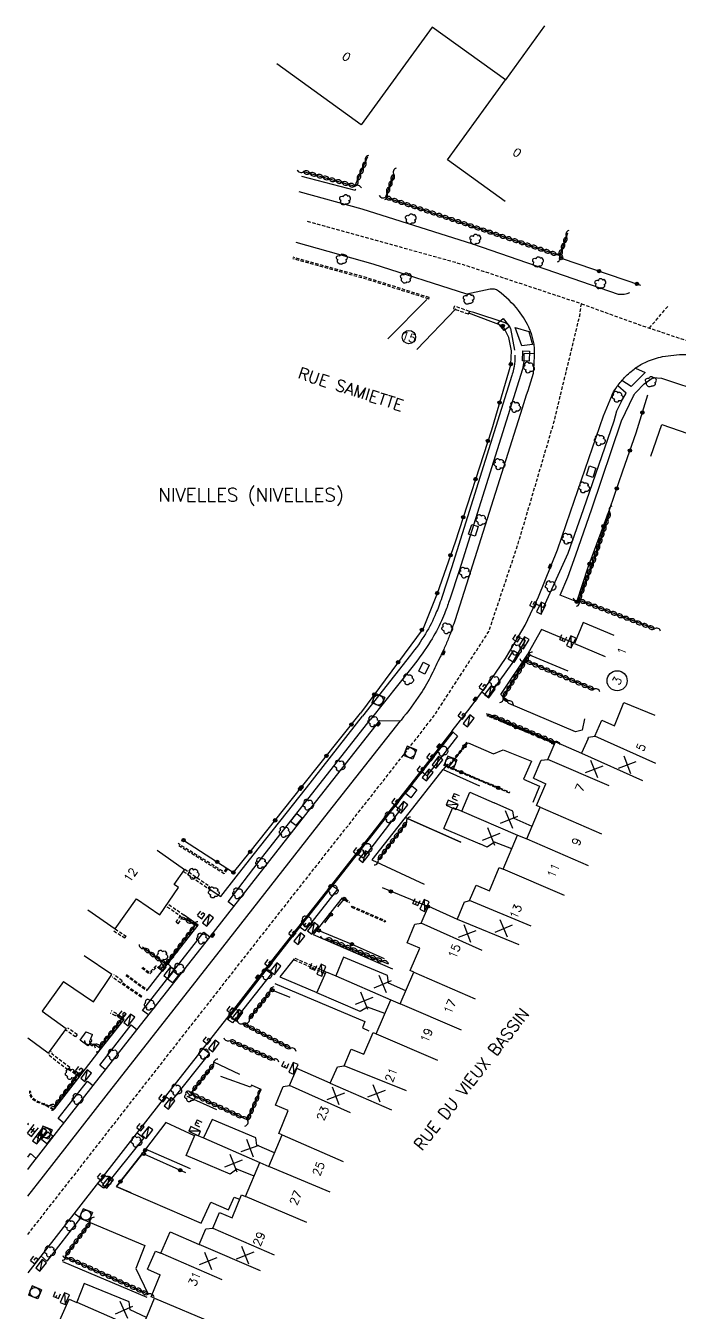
# Model space of a CAD drawing. Header units: millimetres. Extents: x 146000 to 146925, y 142000 to 143001.
# Drawn here: x 145999.7 to 146097.5, y 142613.9 to 142806.5 of the extents above; entities that cross this region are included whole.
import ezdxf
from ezdxf.enums import TextEntityAlignment as Align

# ---------------------------------------------------------------- set-up
doc = ezdxf.new("R2010")
doc.units = ezdxf.units.MM
doc.linetypes.add('DASHED', pattern=[0.75, 0.5, -0.25])
doc.layers.get('0').update_dxf_attribs({"linetype": 'CONTINUOUS'})
for name, color, linetype in [('W0001', 6, 'DASHED'), ('W0008', 7, 'CONTINUOUS'), ('W0017', 7, 'CONTINUOUS'), ('W0100', 7, 'CONTINUOUS'), ('W0105', 7, 'CONTINUOUS'), ('W0112', 1, 'DASHED'), ('W0300', 7, 'CONTINUOUS'), ('W0302', 3, 'CONTINUOUS'), ('W0310', 3, 'CONTINUOUS'), ('W0322', 7, 'CONTINUOUS'), ('W0400', 7, 'CONTINUOUS'), ('W0420', 7, 'CONTINUOUS'), ('W0430', 7, 'CONTINUOUS'), ('W0432', 7, 'CONTINUOUS'), ('W0980', 7, 'CONTINUOUS'), ('W0989', 7, 'CONTINUOUS'), ('W0991', 7, 'CONTINUOUS'), ('W1102', 7, 'CONTINUOUS'), ('W1471', 7, 'CONTINUOUS')]:
    doc.layers.add(name, color=color, linetype=linetype)
doc.styles.get("Standard").update_dxf_attribs({"font": 'romans.shx', "width": 0.85})

# ---------------------------------------------------------------- blocks, each defined once
blk = doc.blocks.new('T300')
for p, q in [((-0.8, 0.51), (-0.86, 0.34)), ((-0.86, 0.34), (-0.86, 0.17)), ((-0.86, 0.17), (-0.74, 0.06)), ((-0.69, 0.63), (-0.8, 0.51)), ((-0.8, -0.06), (-0.74, 0.06)), ((-0.74, 0.06), (-0.69, 0.11)), ((-0.57, 0.69), (-0.69, 0.63)), ((-0.46, 0.69), (-0.57, 0.69)), ((-0.29, 0.63), (-0.46, 0.69)), ((-0.29, 0.63), (-0.17, 0.74)), ((-0.23, 0.57), (-0.29, 0.63)), ((-0.17, 0.74), (-0.06, 0.8)), ((-0.06, 0.8), (0.06, 0.8)), ((0.06, 0.8), (0.23, 0.74)), ((0.23, 0.74), (0.34, 0.63)), ((0.34, 0.63), (0.4, 0.51)), ((0.46, 0.46), (0.34, 0.46)), ((0.4, 0.51), (0.4, 0.46)), ((0.57, 0.4), (0.46, 0.46)), ((0.57, 0.4), (0.69, 0.29)), ((0.69, 0.29), (0.74, 0.17)), ((0.74, 0.06), (0.69, -0.17)), ((0.74, 0.17), (0.74, 0.06)), ((-0.8, -0.17), (-0.8, -0.06)), ((-0.8, -0.23), (-0.8, -0.17)), ((-0.74, -0.34), (-0.8, -0.23)), ((-0.69, -0.4), (-0.74, -0.34)), ((-0.51, -0.46), (-0.69, -0.4)), ((-0.4, -0.46), (-0.51, -0.46)), ((-0.4, -0.46), (-0.34, -0.46)), ((-0.34, -0.46), (-0.34, -0.4)), ((-0.34, -0.51), (-0.34, -0.46)), ((-0.29, -0.63), (-0.34, -0.51)), ((-0.17, -0.74), (-0.29, -0.63)), ((-0.06, -0.8), (-0.17, -0.74)), ((0.06, -0.8), (-0.06, -0.8)), ((0.17, -0.74), (0.06, -0.8)), ((0.23, -0.69), (0.17, -0.74)), ((0.29, -0.46), (0.23, -0.46)), ((0.29, -0.63), (0.23, -0.69)), ((0.46, -0.4), (0.29, -0.46)), ((0.34, -0.51), (0.29, -0.63)), ((0.34, -0.51), (0.34, -0.46)), ((0.57, -0.34), (0.46, -0.4)), ((0.63, -0.29), (0.57, -0.34)), ((0.69, -0.17), (0.63, -0.29))]:
    blk.add_line(p, q)
blk = doc.blocks.new('T420')
for p, q in [((0.75, 0.75), (-0.75, 0.75)), ((-0.75, 0.75), (-0.75, -0.75)), ((0.75, 0.75), (0.75, -0.75)), ((0.75, -0.75), (-0.75, -0.75))]:
    blk.add_line(p, q)
blk.add_ellipse((0, 0), major_axis=(-0.53, 0.53), ratio=1, start_param=3.926991, end_param=10.210176)
blk = doc.blocks.new('T400')
for p, q in [((-0.15, 0.3), (0.15, 0.3)), ((-0.15, -0.25), (-0.15, 0.3)), ((-0.15, 0.15), (0.15, 0.15)), ((-0.15, 0), (0.15, 0)), ((0.15, 0.3), (0.15, -0.25)), ((-0.15, -0.15), (0.15, -0.15)), ((-0.15, -0.25), (-0.15, -0.3)), ((-0.15, -0.3), (0.15, -0.3)), ((0.15, -0.3), (0.15, -0.25))]:
    blk.add_line(p, q)
blk = doc.blocks.new('T432')
at = {"flags": 128}
for points in [[(-0.4, 2.1), (-0.4, 1.3)], [(-0.39, 2.1), (0.41, 2.1)], [(0.8, 0.8), (-0.8, 0.8)], [(-0.8, 0.8), (-0.8, 0)], [(0.8, 0.8), (-0.8, 0)], [(-0.8, 0), (0.8, 0)], [(-0.4, 1.3), (0.4, 1.3)], [(0, 1.7), (0.4, 1.7)], [(0.4, 1.3), (0.4, 1.7)], [(0.8, 0), (0.8, 0.8)]]:
    blk.add_lwpolyline(points, dxfattribs=at)
blk = doc.blocks.new('t430')
at = {"flags": 128}
for points in [[(-0.4, 2.1), (0.4, 2.1)], [(-0.4, 2.1), (-0.4, 1.3)], [(0.8, 0.8), (-0.8, 0.8)], [(-0.8, 0.8), (-0.8, 0)], [(0.8, 0.8), (-0.8, 0)], [(-0.8, 0), (0.8, 0)], [(-0.4, 1.7), (0, 1.7)], [(-0.4, 1.3), (0.4, 1.3)], [(0.8, 0), (0.8, 0.8)]]:
    blk.add_lwpolyline(points, dxfattribs=at)
blk = doc.blocks.new('t322o')
at = {"color": 0, "linetype": 'Continuous'}
for radius in [0.25, 0.15]:
    blk.add_circle((0, 0), radius, dxfattribs=at)
blk = doc.blocks.new('t310o')
at = {"color": 0, "linetype": 'Continuous'}
for centre, start, end in [((-0.5, 0.38), 216.8699, 323.1304), ((0.5, -0.37), 36.8699, 143.1303)]:
    blk.add_arc(centre, 0.625, start, end, dxfattribs=at)
blk = doc.blocks.new('t991o')
at = {"color": 0, "linetype": 'Continuous'}
for p, q in [((-1, 1), (1, -1)), ((-1, -1), (1, 1))]:
    blk.add_line(p, q, dxfattribs=at)
blk = doc.blocks.new('T1471')
at = {"color": 0, "linetype": 'Continuous', "flags": 128}
blk.add_lwpolyline([(-0.75, -0.5), (-0.75, 0.5), (0.75, 0.5), (0.75, -0.5), (-0.75, -0.5)], dxfattribs=at)

msp = doc.modelspace()

# ---------------------------------------------------------------- linework, layer by layer
at = {"layer": 'W0001', "flags": 128}
for points in [[(146000, 142625.53), (146005.81, 142632.95), (146016.65, 142646.84), (146026.5, 142659.43), (146033.09, 142667.84), (146041.06, 142677.99), (146051.06, 142690.71), (146058.17, 142699.77), (146060.96, 142703.39), (146069.01, 142715.79), (146073.41, 142728.98), (146078.76, 142747.12), (146082.62, 142763.07), (146082.86, 142764.87), (146065.21, 142770.71), (146041.7, 142777.25)], [(146082.86, 142764.87), (146091.71, 142761.69), (146106.59, 142756.68), (146117.82, 142752.43), (146131.27, 142748.29), (146141.32, 142746.81), (146153.29, 142746.77), (146163.88, 142747.35), (146182.67, 142751.13), (146207.85, 142755.91), (146211.26, 142756.86), (146208.08, 142746.61), (146202.42, 142742.15), (146193.82, 142738), (146182.81, 142732.98), (146177.23, 142729.16), (146175, 142723.57), (146175.75, 142716.25), (146180.75, 142704.29), (146185.51, 142691.41), (146187.73, 142684.87), (146186.52, 142678.49), (146182.27, 142674.68), (146166.43, 142668.56), (146141.45, 142658.8)], [(146093.04, 142761.24), (146095.87, 142764.57)]]:
    msp.add_lwpolyline(points, dxfattribs=at)
at = {"layer": 'W0008'}
msp.add_line((146075.14, 142760.99), (146075.2, 142760.79), dxfattribs=at)
for points in [[(146040.59, 142781.66), (146050.03, 142779.09), (146066.55, 142773.86), (146088.38, 142766.33, 0.139926), (146090.13, 142766.56, 0.075397)], [(146075.14, 142760.99, 0.076715), (146073.47, 142763.86, 0.061538), (146070.45, 142766.78, 0.217416), (146069.24, 142767.05), (146065.74, 142766.29), (146051.73, 142770.82), (146040.17, 142774.06)], [(146090.98, 142755.27, -0.043997), (146092.61, 142756.19, -0.059515), (146095.03, 142756.96, -0.04639), (146098.37, 142757.29, -0.24056), (146098.98, 142756.98), (146101.21, 142753.92), (146112.9, 142749.89), (146119.37, 142747.66, 0.010999), (146124.09, 142746.15, 0.012938), (146128.15, 142745.07, 0.00879), (146131.19, 142744.39, 0.005564), (146134.94, 142743.69)]]:
    msp.add_lwpolyline(points, format="xyb", dxfattribs=at)
at = {"layer": 'W0008', "flags": 128}
for points in [[(146075.2, 142760.79, -0.026767), (146075.66, 142759.25, -0.048812), (146075.79, 142758.38, -0.020554), (146075.8, 142757.01, -0.011061), (146075.65, 142754.45, -0.05659), (146075.65, 142754.45, -0.000049), (146074.01, 142749.25), (146065.98, 142723.85), (146063.96, 142717.58, -0.012143), (146063.1, 142715.09, -0.018738), (146062.44, 142713.52, -0.00284), (146061.72, 142712, -0.001643), (146060.46, 142709.38, -0.034291), (146058.81, 142706.5, -0.023072), (146055.88, 142702.54)], [(146063.55, 142700.96), (146066.23, 142704.36), (146069.36, 142708.64), (146071.49, 142711.75), (146073.48, 142715.05), (146074.44, 142716.78), (146076.43, 142721), (146079.29, 142728.05), (146081.24, 142733.75), (146086.18, 142748.12), (146087.41, 142751.09, -0.055919), (146088.05, 142752.26, -0.036711), (146089.33, 142753.83, -0.023931), (146090.13, 142754.58, -0.010806), (146090.98, 142755.27)]]:
    msp.add_lwpolyline(points, format="xyb", dxfattribs=at)
for points in [[(146027.24, 142670.06), (146042.54, 142689.57), (146052.72, 142702.51), (146055.78, 142702.45), (146055.88, 142702.54)], [(146063.55, 142700.96), (146058.78, 142694.85), (146045.46, 142677.89), (146040.37, 142671.45), (146034.11, 142663.44)], [(146000.41, 142635.79), (146009.81, 142647.83), (146016.35, 142656.17), (146027.24, 142670.06)], [(146034.11, 142663.44), (146029.75, 142657.88), (146020.63, 142646.22), (146013.6, 142637.19)], [(146034.11, 142663.44), (146029.75, 142657.88), (146020.63, 142646.22), (146013.6, 142637.19)]]:
    msp.add_lwpolyline(points, dxfattribs=at)
at = {"layer": 'W0008'}
for points in [[(146029.19, 142668.54), (146044.48, 142688.05), (146055.81, 142702.45)], [(146000, 142631.25), (146002.36, 142634.27), (146011.76, 142646.31), (146018.29, 142654.64), (146029.19, 142668.54)], [(146013.6, 142637.19), (146001.96, 142622.31), (146000, 142619.8)], [(146000, 142635.27), (146000.41, 142635.79)]]:
    msp.add_lwpolyline(points, dxfattribs=at)
at = {"layer": 'W0017'}
for p, q in [((146072.28, 142761.16), (146072.86, 142757.95)), ((146092.26, 142752.91), (146093.61, 142753.85)), ((146093.61, 142753.85), (146094.85, 142753.74)), ((146091.01, 142751.59), (146092.26, 142752.91)), ((146034.26, 142663.32), (146029.93, 142657.73)), ((146033.33, 142647.6), (146028.92, 142649.2)), ((146033.52, 142647.9), (146033.33, 142647.6)), ((146034.93, 142647.23), (146033.52, 142647.9))]:
    msp.add_line(p, q, dxfattribs=at)
at = {"layer": 'W0017', "flags": 128}
for points in [[(146041, 142783.99), (146049.02, 142781.86), (146049.12, 142782.1)], [(146091.08, 142755.18), (146092.41, 142754.6), (146090.34, 142752.47), (146088.94, 142753.4)], [(146094.85, 142753.74), (146101.51, 142751.54)], [(146081.8, 142714.06), (146076.92, 142716.12), (146074.91, 142712.55), (146074.84, 142712.44), (146074.84, 142712.44)], [(146067.98, 142706.76), (146068.91, 142706.05), (146072.49, 142711.04), (146074.5, 142714.44), (146074.5, 142714.44), (146073.41, 142714.94)], [(146083.35, 142702.72), (146082.97, 142701.03), (146081.99, 142700.79), (146071.99, 142705.04), (146070.83, 142706.36), (146074.84, 142712.44), (146080.85, 142709.9)], [(146026.99, 142677.38), (146028.9, 142676.16), (146031.19, 142679.06), (146033.74, 142682.31), (146041.71, 142692.41), (146050.12, 142703.14)], [(146030.87, 142674.69), (146030.01, 142675.35), (146034.63, 142681.41), (146041.57, 142690.27), (146051.26, 142702.57)], [(146063.63, 142700.76), (146058.94, 142694.73), (146045.61, 142677.77), (146040.53, 142671.33), (146034.26, 142663.32)], [(146063.64, 142700.77), (146064.34, 142700.12), (146059.72, 142694.19), (146058.97, 142694.79)], [(146065.91, 142699.14), (146069.69, 142697.49), (146071.16, 142698.12), (146075.38, 142696.41), (146074.22, 142693.72), (146076.61, 142692.65), (146075.59, 142690.23)], [(146063, 142695.82), (146062.81, 142695.97), (146062.16, 142695.15), (146067.62, 142692.69)], [(146062.15, 142695.15), (146056.51, 142687.96), (146064.82, 142684.26)], [(146055, 142689.73), (146055.78, 142689.18), (146050.19, 142681.89), (146049.34, 142682.49)], [(146064.82, 142684.26), (146056.51, 142687.96), (146051.49, 142681.61), (146059.32, 142677.99)], [(146045.62, 142677.75), (146046.37, 142677.25), (146041.48, 142670.98), (146040.72, 142671.54)], [(146047.07, 142675.95), (146042.72, 142670.43), (146054.59, 142665.33)], [(146017.92, 142662.16), (146020.67, 142665.7), (146025.5, 142671.87), (146023.42, 142673.34)], [(146018.1, 142658.4), (146017.19, 142659.07), (146026.38, 142670.78), (146027.27, 142670.1)], [(146035.71, 142665.17), (146036.47, 142664.6), (146030.63, 142657.2), (146029.93, 142657.73)], [(146039.86, 142666.79), (146037.76, 142664.11), (146043.28, 142661.76)], [(146036.99, 142663.12), (146050.48, 142657.4), (146050.11, 142656.46), (146051.06, 142656.05)], [(146007.81, 142649.26), (146010.83, 142653.16), (146014.42, 142657.74)], [(146011.66, 142650.19), (146010.81, 142650.89), (146015.47, 142656.9), (146016.37, 142656.19)], [(146026.24, 142653.39), (146027.22, 142652.67), (146021.5, 142645.48), (146020.63, 142646.22)], [(146031.73, 142649.47), (146027.86, 142651.31)], [(146007.83, 142649.27), (146003.95, 142644.33)], [(146005.41, 142642.2), (146004.56, 142642.91), (146008.94, 142648.5), (146009.81, 142647.83)], [(146023.81, 142646.22), (146028.28, 142644.27)], [(146024.96, 142640.29), (146020.69, 142642.31), (146017.62, 142638.29)], [(146016.39, 142640.77), (146017.36, 142640.03), (146011.37, 142632.48), (146010.47, 142633.18)], [(146024.39, 142635.38), (146017.61, 142638.29), (146013.22, 142632.71), (146025.97, 142627.25), (146027.41, 142630.39), (146030.07, 142629.22), (146030.91, 142631.14), (146031.7, 142630.84)], [(146006.97, 142628.72), (146007.89, 142628.04), (146002.85, 142621.53), (146001.97, 142622.32)], [(146009.33, 142627.31), (146017.52, 142623.9), (146016.21, 142620.43), (146018.02, 142616.58)], [(146005.21, 142621.49), (146017.84, 142616.13), (146017.84, 142616.13)]]:
    msp.add_lwpolyline(points, dxfattribs=at)
at = {"layer": 'W0017'}
for points in [[(146072.28, 142761.16, 0.229751), (146071.44, 142762), (146066.76, 142763.59), (146066.11, 142763.73)], [(146092.26, 142752.91, 0.000189), (146092.26, 142752.91)], [(146082.18, 142720.26), (146079.71, 142721.27), (146080.86, 142723.94), (146082.05, 142727.29), (146084.45, 142734.16), (146088.89, 142747.34), (146090.67, 142751.07, -0.090413), (146091.15, 142751.74, 0.135896)]]:
    msp.add_lwpolyline(points, format="xyb", dxfattribs=at)
for points in [[(146075.54, 142758.8), (146073.97, 142758.58), (146072.98, 142761.34), (146074.99, 142760.72), (146075.54, 142758.8)], [(146090.95, 142755.23), (146092.41, 142754.6), (146090.34, 142752.47), (146090.34, 142752.47)], [(146075.96, 142720.01), (146077.2, 142719.42), (146080.87, 142727.52), (146083.17, 142734.09), (146087.79, 142747.36), (146088.17, 142748.87), (146089, 142750.52), (146089.57, 142751.47), (146088.3, 142752.61)], [(146000, 142637.12), (146000.42, 142637.65), (146001.28, 142636.9)]]:
    msp.add_lwpolyline(points, dxfattribs=at)
at = {"layer": 'W0017', "flags": 128}
for points in [[(146072.93, 142757.16, -0.024088), (146072.91, 142756.38, -0.024088), (146072.82, 142755.6, -0.023438), (146072.72, 142755.09, -0.011869), (146072.44, 142754.12), (146063.42, 142725.34), (146061.97, 142720.91, -0.009559), (146061.51, 142719.58, -0.012057), (146061.1, 142718.54, -0.035048), (146059.53, 142715.47, -0.031043), (146057.31, 142712.27), (146050.12, 142703.14)], [(146075.81, 142757.45), (146074.24, 142757.37), (146074.25, 142756.23), (146074.07, 142755.08), (146064.56, 142724.89), (146063.16, 142720.64, -0.011079), (146062.5, 142718.78, -0.01501), (146061.94, 142717.43, -0.034991), (146060.29, 142714.35, -0.027026), (146057.68, 142710.66), (146051.26, 142702.57)]]:
    msp.add_lwpolyline(points, format="xyb", dxfattribs=at)
at = {"layer": 'W0100'}
for p, q in [((146060.53, 142806.31), (146049.91, 142791.65)), ((146071.51, 142798.39), (146060.53, 142806.31)), ((146049.91, 142791.65), (146037.29, 142800.78)), ((146083.13, 142717.15), (146081.82, 142714)), ((146087.75, 142715.23), (146083.13, 142717.15)), ((146081.82, 142714), (146086.44, 142712.08)), ((146085.93, 142702.52), (146087.82, 142701.68)), ((146083.87, 142699.81), (146082.88, 142697.61)), ((146078.97, 142699.3), (146082.88, 142697.61)), ((146075.68, 142693.85), (146076.86, 142696.54)), ((146076.86, 142696.54), (146077.83, 142696.66)), ((146075.68, 142693.85), (146077.57, 142693.02)), ((146065, 142688.89), (146066.18, 142691.75)), ((146066.18, 142691.75), (146069.82, 142690.15)), ((146062.28, 142686.33), (146063.64, 142689.46)), ((146063.64, 142689.46), (146065, 142688.89)), ((146076.72, 142689.49), (146076.14, 142689.74)), ((146062.28, 142686.33), (146067.68, 142684.01)), ((146073.32, 142685.34), (146074.69, 142684.75)), ((146070.56, 142680.46), (146071.15, 142680.21)), ((146067.14, 142677.85), (146069.1, 142677)), ((146065.32, 142675.31), (146064.27, 142672.76)), ((146060, 142674.67), (146064.27, 142672.76)), ((146056.81, 142669.21), (146057.95, 142672.01)), ((146057.95, 142672.01), (146058.87, 142672.16)), ((146047.25, 142667.07), (146046.11, 142664.27)), ((146057.25, 142665.04), (146058.67, 142668.39)), ((146044.66, 142664.88), (146046.11, 142664.27)), ((146055.76, 142660.06), (146057.79, 142664.79)), ((146057.79, 142664.79), (146057.25, 142665.04)), ((146050.88, 142659.59), (146049.76, 142658.94)), ((146053.47, 142658.6), (146050.88, 142659.59)), ((146052.17, 142655.6), (146054.36, 142660.67)), ((146054.36, 142660.67), (146055.76, 142660.06)), ((146050.33, 142652.51), (146051.7, 142655.8)), ((146051.7, 142655.8), (146052.17, 142655.6)), ((146048.39, 142653.29), (146050.33, 142652.51)), ((146045.29, 142648.2), (146040.29, 142650.37)), ((146045.29, 142648.2), (146046.36, 142650.66)), ((146046.36, 142650.66), (146047.38, 142650.77)), ((146038.25, 142647.7), (146039.17, 142647.85)), ((146037.11, 142644.9), (146038.25, 142647.7)), ((146027.59, 142642.76), (146026.31, 142639.99)), ((146034.17, 142640.01), (146027.59, 142642.76)), ((146023.72, 142637.35), (146025.07, 142640.52)), ((146025.07, 142640.52), (146026.31, 142639.99)), ((146036.07, 142635.72), (146038.07, 142640.47)), ((146038.07, 142640.47), (146037.58, 142640.68)), ((146034.29, 142638.92), (146034.17, 142640.01)), ((146036.94, 142637.78), (146034.29, 142638.92)), ((146030.31, 142634.57), (146023.72, 142637.35)), ((146034.76, 142636.29), (146036.07, 142635.72)), ((146031.3, 142635.32), (146030.31, 142634.57)), ((146033.9, 142634.29), (146031.3, 142635.32)), ((146032.02, 142631.48), (146032.61, 142631.24)), ((146028.7, 142628.81), (146030.58, 142628.01)), ((146019.92, 142622.72), (146021.31, 142625.93)), ((146021.31, 142625.93), (146025.65, 142624.06)), ((146025.65, 142624.06), (146026.65, 142626.38)), ((146017.95, 142620.32), (146019.13, 142623.06)), ((146019.13, 142623.06), (146019.92, 142622.72)), ((146017.95, 142620.32), (146019.85, 142619.49)), ((146018.48, 142616.22), (146019.85, 142619.49)), ((146008.45, 142618.19), (146007.35, 142615.38)), ((146015.17, 142615.43), (146008.45, 142618.19)), ((146004.82, 142612.7), (146006.21, 142615.85)), ((146006.21, 142615.85), (146007.35, 142615.37)), ((146015.35, 142614.28), (146015.17, 142615.43)), ((146016.97, 142611.17), (146019, 142615.98)), ((146019, 142615.98), (146018.48, 142616.22)), ((146019, 142615.98), (146028.21, 142612.09))]:
    msp.add_line(p, q, dxfattribs=at)
for points in [[(146062.83, 142786.42), (146071.51, 142798.39)], [(146071.44, 142780.21), (146062.83, 142786.42)], [(146093.28, 142742.08), (146094.92, 142746.81)], [(146094.92, 142746.81), (146102.53, 142744.17)], [(146072.44, 142683.26), (146069.88, 142684.29), (146068.77, 142683.53)], [(146022.57, 142677.46), (146021.9, 142677.91)], [(146016.27, 142675.78), (146019.79, 142673.38)], [(146005.35, 142663.39), (146002.19, 142658.98)], [(146005.35, 142663.39), (146009.86, 142660.38)], [(146049.76, 142658.94), (146043.29, 142661.69)], [(146002.19, 142658.98), (146005.78, 142656.37)], [(146003.09, 142652.67), (146000, 142654.92)]]:
    msp.add_lwpolyline(points, dxfattribs=at)
at = {"layer": 'W0100', "flags": 128}
for points in [[(146087.82, 142701.68), (146089.24, 142705.17)], [(146089.24, 142705.17), (146093.87, 142703.29)], [(146084.87, 142700.14), (146085.93, 142702.52)], [(146083.87, 142699.81), (146083.95, 142699.98), (146084.87, 142700.14)], [(146077.83, 142696.66), (146078.97, 142699.3)], [(146076.14, 142689.74), (146077.57, 142693.02), (146077.57, 142693.02)], [(146072.6, 142688.92), (146069.82, 142690.15)], [(146075.49, 142686.61), (146072.81, 142687.79), (146072.6, 142688.92)], [(146074.69, 142684.75), (146076.72, 142689.49)], [(146071.15, 142680.21), (146073.32, 142685.34)], [(146023.46, 142680.15), (146019.36, 142683.01)], [(146068.77, 142683.53), (146067.68, 142684.01)], [(146021.9, 142677.91), (146023.46, 142680.15)], [(146069.1, 142677), (146070.56, 142680.46)], [(146019.79, 142673.38), (146022.57, 142677.46)], [(146066.12, 142675.52), (146067.14, 142677.85)], [(146013.09, 142671.28), (146016.27, 142675.78)], [(146065.32, 142675.31), (146065.32, 142675.31), (146066.12, 142675.52)], [(146009, 142674.16), (146013.09, 142671.28)], [(146058.87, 142672.16), (146060, 142674.67)], [(146058.67, 142668.39), (146056.81, 142669.21), (146056.81, 142669.21)], [(146012.59, 142664.46), (146008.43, 142667.24)], [(146053.83, 142664.3), (146047.25, 142667.07), (146047.25, 142667.07)], [(146009.86, 142660.38), (146012.59, 142664.46)], [(146043.29, 142661.69), (146044.65, 142664.87)], [(146056.59, 142662), (146053.98, 142663.16), (146053.83, 142664.3)], [(146005.78, 142656.37), (146003.09, 142652.67)], [(146047.38, 142650.77), (146048.39, 142653.29)], [(146039.17, 142647.85), (146040.29, 142650.37)], [(146038.99, 142644.1), (146037.11, 142644.9)], [(146037.58, 142640.68), (146038.99, 142644.1)], [(146032.61, 142631.24), (146034.76, 142636.29)], [(146030.58, 142628.01), (146032.02, 142631.48)], [(146027.7, 142626.47), (146028.7, 142628.81)], [(146026.65, 142626.38), (146027.7, 142626.47)], [(146017.79, 142613.12), (146015.35, 142614.28)]]:
    msp.add_lwpolyline(points, dxfattribs=at)
at = {"layer": 'W0105'}
for p, q in [((146008.77, 142655.88), (146009.72, 142655.49)), ((146009.61, 142654.59), (146009, 142653.76))]:
    msp.add_line(p, q, dxfattribs=at)
at = {"layer": 'W0105', "flags": 128}
for points in [[(146009, 142653.76), (146007.84, 142654.62), (146008.77, 142655.88), (146008.77, 142655.88)], [(146009.61, 142654.59), (146009.41, 142654.73), (146009.72, 142655.49)]]:
    msp.add_lwpolyline(points, dxfattribs=at)
at = {"layer": 'W0112'}
for p, q in [((146060.02, 142765.59), (146060.09, 142765.8)), ((146063.76, 142764.1), (146063.9, 142764.51)), ((146065.97, 142763.33), (146066.11, 142763.73)), ((146068.81, 142703.16), (146068.93, 142703.45)), ((146029.85, 142680.17), (146029.67, 142680.3)), ((146027.2, 142677.69), (146026.99, 142677.38)), ((146047.55, 142675.79), (146047.46, 142675.66)), ((146047.46, 142675.66), (146048.05, 142675.2)), ((146047.55, 142675.79), (146048.17, 142675.3)), ((146048.05, 142675.2), (146048.17, 142675.3)), ((146048.46, 142674.54), (146048.57, 142674.67)), ((146048.46, 142674.54), (146053.47, 142672.36)), ((146048.57, 142674.67), (146053.53, 142672.51)), ((146022.52, 142672.07), (146022.2, 142672.29)), ((146053.53, 142672.51), (146053.47, 142672.36)), ((146014.53, 142669.93), (146014.72, 142670.22)), ((146020.47, 142665.8), (146020.34, 142665.89)), ((146014.16, 142663.52), (146014, 142663.3)), ((146017.84, 142662.04), (146017.93, 142662.16)), ((146017.01, 142661.05), (146017.11, 142661.18)), ((146013.14, 142658.28), (146013.21, 142658.4)), ((146013.27, 142658.52), (146013.31, 142658.6)), ((146007.42, 142655.46), (146007.17, 142655.11)), ((146006.03, 142650.2), (146006.07, 142650.26)), ((146006.18, 142650.4), (146006.29, 142650.54)), ((146003.85, 142644.19), (146003.92, 142644.31)), ((146000, 142641.94), (146000.12, 142642.1))]:
    msp.add_line(p, q, dxfattribs=at)
at = {"layer": 'W0112', "flags": 128}
for points in [[(146060.02, 142765.59), (146050.82, 142768.52), (146039.68, 142771.62)], [(146060.09, 142765.8), (146050.88, 142768.73), (146039.73, 142771.83)], [(146065.97, 142763.33), (146063.76, 142764.1)], [(146066.11, 142763.73), (146063.9, 142764.51)], [(146078.57, 142699.13), (146068.81, 142703.16)], [(146065.7, 142699.24), (146062.79, 142695.53), (146072.09, 142691.63)], [(146065.83, 142699.14), (146063.04, 142695.59), (146072.15, 142691.77)], [(146029.85, 142680.17), (146029.4, 142679.54), (146022.41, 142683.87)], [(146029.67, 142680.3), (146029.34, 142679.83), (146022.53, 142684.05)], [(146023.29, 142679.9), (146026.99, 142677.38), (146026.99, 142677.38), (146026.99, 142677.38)], [(146023.5, 142680.21), (146027.2, 142677.69)], [(146022.52, 142672.07), (146023.38, 142673.33), (146020.92, 142675.01)], [(146022.2, 142672.29), (146022.84, 142673.23), (146020.7, 142674.69)], [(146013.09, 142671.28), (146014.72, 142670.22)], [(146017.11, 142665.44), (146018.28, 142664.54), (146019.29, 142665.58), (146019.73, 142665.39), (146020.25, 142665.49), (146020.47, 142665.8)], [(146017.21, 142665.57), (146018.26, 142664.76), (146019.25, 142665.77), (146019.75, 142665.56), (146020.16, 142665.63), (146020.34, 142665.89)], [(146044.52, 142664.6), (146039.87, 142666.62)], [(146044.64, 142664.88), (146039.98, 142666.9)], [(146013.92, 142663.18), (146012.67, 142664.08)], [(146014.16, 142663.52), (146012.91, 142664.42)], [(146017.01, 142661.05), (146013.92, 142663.18)], [(146017.11, 142661.18), (146014, 142663.3)], [(146014.68, 142664.33), (146017.84, 142662.04)], [(146014.77, 142664.45), (146017.93, 142662.16)], [(146013.14, 142658.28), (146012.4, 142658.68)], [(146013.31, 142658.6), (146012.57, 142659)], [(146014.35, 142657.61), (146013.21, 142658.4)], [(146014.43, 142657.73), (146013.27, 142658.52)], [(146007.17, 142655.11), (146005.78, 142656.1)], [(146007.42, 142655.46), (146006.03, 142656.44)], [(146006.03, 142650.2), (146003.22, 142652.33), (146003.24, 142652.57), (146003.18, 142652.62)], [(146006.29, 142650.54), (146003.66, 142652.53), (146003.67, 142652.75), (146003.45, 142652.94)], [(146007.73, 142649.12), (146006.07, 142650.26)], [(146007.83, 142649.27), (146006.18, 142650.4)], [(146003.85, 142644.19), (146002.75, 142644.82), (146001.45, 142645.32), (146000.64, 142645.83), (146000.35, 142646.48), (146000.3, 142647.02)], [(146003.92, 142644.31), (146002.81, 142644.94), (146001.51, 142645.44), (146000.75, 142645.92), (146000.49, 142646.52), (146000.44, 142647.03)], [(146000.12, 142642.1), (146000, 142642.19)]]:
    msp.add_lwpolyline(points, dxfattribs=at)
at = {"layer": 'W0112'}
msp.add_lwpolyline([(146012.89, 142670.99), (146014.53, 142669.93)], dxfattribs=at)
at = {"layer": 'W0302', "flags": 128}
for points in [[(146059.76, 142765.5), (146053.9, 142759.64)], [(146064.07, 142764.1), (146058.24, 142758.02)]]:
    msp.add_lwpolyline(points, dxfattribs=at)
at = {"layer": 'W0310'}
for p, q in [((146054.81, 142784.23), (146053.56, 142780.83)), ((146053.56, 142780.83), (146079.62, 142772.09)), ((146079.62, 142772.09), (146080.85, 142775.49)), ((146084.91, 142726.98), (146087.14, 142733.7)), ((146082.5, 142720.52), (146084.91, 142726.98)), ((146093.8, 142716.21), (146082.5, 142720.52)), ((146032.92, 142642.68), (146034.93, 142647.23))]:
    msp.add_line(p, q, dxfattribs=at)
at = {"layer": 'W0310', "flags": 128}
for points in [[(146041.28, 142784.66), (146048.98, 142782.48), (146050.93, 142786.91)], [(146071.9, 142705.42), (146071.16, 142705.99), (146073.13, 142709.11), (146074.57, 142711.47), (146075.29, 142712.38)], [(146084.72, 142707.15), (146074.53, 142711.4)], [(146078.78, 142699.26), (146068.98, 142703.43)], [(146056.69, 142687.23), (146052.43, 142681.62)], [(146020.68, 142665.94), (146020.68, 142665.94), (146025.06, 142671.78), (146023.31, 142673)], [(146044.74, 142669.85), (146053.96, 142666.07)], [(146020.68, 142665.95), (146017.2, 142668.56)], [(146036.24, 142661.81), (146033.1, 142657.77)], [(146009.32, 142653.99), (146009.64, 142653.76), (146009.91, 142654.1), (146010.75, 142653.54), (146014.05, 142657.7), (146013.43, 142658.15)], [(146032.22, 142657.12), (146039.37, 142653.36)], [(146030.29, 142654.58), (146036.97, 142651.61)], [(146003.34, 142644.9), (146003.98, 142644.67), (146007.41, 142649.19)], [(146009.33, 142627.31), (146005.55, 142622.25), (146018.02, 142616.58)]]:
    msp.add_lwpolyline(points, dxfattribs=at)
at = {"layer": 'W0310'}
msp.add_lwpolyline([(146027.82, 142651), (146024.36, 142646.66), (146032.92, 142642.68)], dxfattribs=at)
at = {"layer": 'W0322'}
for p, q in [((146040.96, 142692.5), (146049.82, 142703.6)), ((146033.32, 142682.83), (146040.96, 142692.5)), ((146023.34, 142684.58), (146030.8, 142679.73)), ((146030.8, 142679.73), (146033.32, 142682.83)), ((146047.38, 142675.78), (146046.36, 142674.6)), ((146045.39, 142673.44), (146044.41, 142672.2)), ((146043.59, 142671.07), (146048.52, 142668.99)), ((146048.52, 142668.99), (146053.37, 142666.87))]:
    msp.add_line(p, q, dxfattribs=at)
msp.add_lwpolyline([(146079.84, 142771.72), (146091.69, 142767.68)], dxfattribs=at)
at = {"layer": 'W0322', "flags": 128}
for points in [[(146072.32, 142755.84), (146072.32, 142755.84), (146072.43, 142757.83), (146072.01, 142759.82), (146071.18, 142761.52), (146066.04, 142763.49)], [(146072.32, 142755.84), (146069.42, 142745.95), (146063.97, 142729.17), (146061.26, 142721.48), (146059.18, 142716.27), (146049.82, 142703.6)], [(146082.18, 142720.26), (146083.9, 142725.42), (146087.12, 142734.16), (146089.07, 142739.84), (146091.07, 142745.55), (146092.81, 142751.23)], [(146082.18, 142720.26), (146083.9, 142725.42), (146087.11, 142734.16), (146089.07, 142739.84), (146091.06, 142745.55), (146092.81, 142751.23)], [(146078.62, 142699.18), (146069, 142703.2)], [(146065.38, 142698.62), (146062.96, 142695.55), (146071.05, 142692.16)], [(146059.91, 142674.63), (146053.1, 142677.43)], [(146036.63, 142662.09), (146039.21, 142661.05)], [(146017.6, 142638.18), (146013.29, 142632.7), (146015.43, 142631.83)], [(146017.36, 142637.6), (146023.6, 142634.82)]]:
    msp.add_lwpolyline(points, dxfattribs=at)
at = {"layer": 'W1102'}
for p, q in [((146077.36, 142806.5), (146071.51, 142798.39)), ((146082.88, 142697.61), (146092, 142693.51)), ((146065, 142688.89), (146073.32, 142685.34)), ((146075.37, 142671.7), (146066.12, 142675.52)), ((146064.27, 142672.76), (146073.51, 142668.94)), ((146046.11, 142664.27), (146054.36, 142660.67)), ((146064.94, 142656.11), (146055.76, 142660.06)), ((146026.31, 142639.99), (146034.76, 142636.29)), ((146027.7, 142626.47), (146036.87, 142622.48)), ((146029.1, 142618.76), (146019.92, 142622.72)), ((146034.82, 142620.08), (146025.65, 142624.06)), ((146007.35, 142615.38), (146015.87, 142611.64))]:
    msp.add_line(p, q, dxfattribs=at)
at = {"layer": 'W1102', "flags": 128}
for points in [[(146094.01, 142696.07), (146084.87, 142700.14)], [(146087.01, 142692.7), (146077.83, 142696.66)], [(146076.72, 142689.49), (146085.89, 142685.5)], [(146074.69, 142684.75), (146083.86, 142680.77)], [(146080.36, 142676.31), (146071.15, 142680.21)], [(146068, 142668.07), (146058.87, 142672.16)], [(146057.79, 142664.79), (146066.96, 142660.8)], [(146052.17, 142655.6), (146061.34, 142651.61)], [(146056.67, 142647.06), (146047.38, 142650.77)], [(146048.29, 142643.77), (146039.17, 142647.85)], [(146045.29, 142648.2), (146054.46, 142644.21)], [(146038.07, 142640.47), (146047.24, 142636.48)], [(146045.29, 142631.85), (146036.07, 142635.72)], [(146041.8, 142627.32), (146032.61, 142631.24)]]:
    msp.add_lwpolyline(points, dxfattribs=at)
at = {"layer": 'W1102'}
for centre, radius in [((146057.06, 142759.88), 1), ((146088.22, 142708.44), 1.5)]:
    msp.add_circle(centre, radius, dxfattribs=at)

# ---------------------------------------------------------------- block references
at = {"layer": 'W0300'}
for p, rotation in [((146047.43, 142780.41), 238.1896520822307), ((146057.26, 142777.54), 238.1896520822307), ((146066.91, 142774.49), 238.1896520822307), ((146046.95, 142771.52), 238.1896520822307), ((146076.3, 142771.11), 238.1896520822307), ((146056.53, 142768.7), 238.1896520822307), ((146085.62, 142767.85), 238.1896520822307), ((146065.92, 142765.54), 238.1896520822307), ((146075.07, 142755.27), 337.8480020815391), ((146075.07, 142755.27), 337.8436449257235), ((146093.19, 142753.17), 238.1896520822307), ((146088.33, 142750.89), 337.8480020815391), ((146088.33, 142750.89), 337.8436449257235), ((146073, 142749.35), 337.8480020815391), ((146073, 142749.36), 337.8436449257235), ((146085.66, 142744.39), 337.8480020815391), ((146085.66, 142744.39), 337.8436449257235), ((146070.64, 142740.8), 337.8480020815391), ((146070.64, 142740.8), 337.8436449257235), ((146083.31, 142737.31), 337.8480020815391), ((146083.31, 142737.31), 337.8436449257235), ((146067.91, 142732.44), 337.8436449257235), ((146067.91, 142732.44), 337.8480020815391), ((146080.82, 142729.64), 337.8480020815391), ((146080.82, 142729.64), 337.8436449257235), ((146065.46, 142724.55), 337.8436449257235), ((146078.29, 142722.52), 337.8436449257235), ((146062.82, 142716.21), 337.8436449257235), ((146073.13, 142713.04), 337.8436449257235), ((146056.99, 142708.57), 337.8436449257235), ((146069.9, 142708.29), 337.8436449257235), ((146051.76, 142702.31), 337.8436449257235), ((146062.14, 142697.9), 337.8436449257235), ((146046.74, 142695.66), 337.8436449257235), ((146042.04, 142689.82), 337.8436449257235), ((146054.23, 142687.92), 337.8436449257235), ((146038.48, 142685.73), 337.8436449257235), ((146050.76, 142683.32), 337.8436449257235), ((146024.87, 142679.46), 337.8436449257235), ((146034.97, 142681.07), 337.8436449257235), ((146027.89, 142676.68), 337.8436449257235), ((146031.54, 142676.53), 337.8436449257235), ((146045.73, 142677.05), 337.8436449257235), ((146041.82, 142672.33), 337.8436449257235), ((146026.12, 142669.77), 337.8436449257235), ((146020.2, 142667.22), 337.8436449257235), ((146022.73, 142665.26), 337.8436449257235), ((146035.8, 142664.41), 337.8436449257235), ((146018.3, 142659.86), 337.8436449257235), ((146030.98, 142658.47), 337.8436449257235), ((146026.43, 142652.55), 337.8436449257235), ((146012.79, 142652.4), 337.8436449257235), ((146006.46, 142649.5), 337.8436449257235), ((146022.29, 142647.13), 337.8436449257235), ((146007.51, 142645.75), 337.8436449257235), ((146024.33, 142646.15), 337.8436449257235), ((146016.32, 142639.37), 337.8436449257235), ((146011.8, 142633.51), 337.8436449257235), ((146006.42, 142626.83), 337.8436449257235), ((146003.35, 142622.92), 337.8436449257235)]:
    msp.add_blockref('T300', p, dxfattribs=dict(at, rotation=rotation))
at = {"layer": 'W0310'}
for p, rotation in [((146050.59, 142786.14), 66.2890507944019), ((146041.28, 142784.66), 344.2106755140057), ((146042.24, 142784.39), 344.2106755140057), ((146043.21, 142784.11), 344.2106755140057), ((146049.79, 142784.31), 66.2890507944019), ((146050.19, 142785.23), 66.2890507944019), ((146054.81, 142784.23), 249.8764304385098), ((146044.17, 142783.84), 344.2106755140057), ((146045.13, 142783.57), 344.2106755140057), ((146046.09, 142783.3), 344.2106755140057), ((146047.06, 142783.03), 344.2106755140057), ((146048.02, 142782.75), 344.2106755140057), ((146048.98, 142782.48), 344.2106755140057), ((146049.38, 142783.4), 66.2890507944019), ((146054.12, 142782.36), 249.8764304385098), ((146054.46, 142783.29), 249.8764304385098), ((146053.56, 142780.83), 341.4604929479431), ((146053.77, 142781.42), 249.8764304385098), ((146054.51, 142780.52), 341.4604929479431), ((146055.46, 142780.2), 341.4604929479431), ((146056.4, 142779.88), 341.4604929479431), ((146057.35, 142779.56), 341.4604929479431), ((146058.3, 142779.24), 341.4604929479431), ((146059.25, 142778.93), 341.4604929479431), ((146060.2, 142778.61), 341.4604929479431), ((146061.14, 142778.29), 341.4604929479431), ((146062.09, 142777.97), 341.4604929479431), ((146063.04, 142777.65), 341.4604929479431), ((146063.99, 142777.34), 341.4604929479431), ((146064.94, 142777.02), 341.4604929479431), ((146065.88, 142776.7), 341.4604929479431), ((146066.83, 142776.38), 341.4604929479431), ((146067.78, 142776.06), 341.4604929479431), ((146068.73, 142775.75), 341.4604929479431), ((146069.68, 142775.43), 341.4604929479431), ((146070.63, 142775.11), 341.4604929479431), ((146071.57, 142774.79), 341.4604929479431), ((146072.52, 142774.47), 341.4604929479431), ((146080.3, 142773.97), 70.2067939626279), ((146080.64, 142774.91), 70.2067939626279), ((146073.47, 142774.16), 341.4604929479431), ((146074.42, 142773.84), 341.4604929479431), ((146075.37, 142773.52), 341.4604929479431), ((146076.31, 142773.2), 341.4604929479431), ((146077.26, 142772.88), 341.4604929479431), ((146078.21, 142772.57), 341.4604929479431), ((146079.62, 142772.09), 70.2067939626279), ((146079.96, 142773.03), 70.2067939626279), ((146079.16, 142772.25), 341.4604929479431), ((146087.12, 142733.63), 71.61287721416633), ((146086.49, 142731.73), 71.61287721416633), ((146086.8, 142732.68), 71.61287721416633), ((146085.86, 142729.83), 71.61287721416633), ((146086.17, 142730.78), 71.61287721416633), ((146085.23, 142727.93), 71.61287721416633), ((146085.54, 142728.88), 71.61287721416633), ((146084.6, 142726.14), 69.5320886284177), ((146084.91, 142726.98), 71.61287721416633), ((146083.9, 142724.27), 69.5320886284177), ((146084.25, 142725.2), 69.5320886284177), ((146083.2, 142722.39), 69.5320886284177), ((146083.55, 142723.33), 69.5320886284177), ((146082.58, 142720.49), 159.1161373396004), ((146082.5, 142720.52), 69.5320886284177), ((146082.85, 142721.46), 69.5320886284177), ((146083.52, 142720.13), 159.1161373396004), ((146084.45, 142719.78), 159.1161373396004), ((146085.39, 142719.42), 159.1161373396004), ((146086.32, 142719.06), 159.1161373396004), ((146087.26, 142718.71), 159.1161373396004), ((146088.19, 142718.35), 159.1161373396004), ((146089.12, 142717.99), 159.1161373396004), ((146090.06, 142717.64), 159.1161373396004), ((146090.99, 142717.28), 159.1161373396004), ((146091.93, 142716.92), 159.1161373396004), ((146092.86, 142716.57), 159.1161373396004), ((146093.8, 142716.21), 159.1161373396004), ((146074.57, 142711.39), 157.339895724206), ((146074.37, 142711.13), 58.41206289792951), ((146074.95, 142711.95), 51.80087920729279), ((146075.49, 142711), 157.339895724206), ((146072.79, 142708.58), 57.78296787676855), ((146073.32, 142709.43), 58.41206289792951), ((146073.85, 142710.28), 58.41206289792951), ((146076.41, 142710.62), 157.339895724206), ((146077.34, 142710.23), 157.339895724206), ((146078.26, 142709.85), 157.339895724206), ((146079.18, 142709.46), 157.339895724206), ((146080.1, 142709.08), 157.339895724206), ((146071.73, 142706.89), 57.78296787676855), ((146072.26, 142707.74), 57.78296787676855), ((146081.03, 142708.69), 157.339895724206), ((146081.95, 142708.31), 157.339895724206), ((146082.87, 142707.92), 157.339895724206), ((146083.79, 142707.54), 157.339895724206), ((146084.72, 142707.15), 157.339895724206), ((146071.19, 142706.04), 57.78296787676855), ((146071.9, 142705.42), 142.3715125505435), ((146069.58, 142703.18), 156.9178676715396), ((146070.5, 142702.79), 156.9178676715396), ((146071.42, 142702.4), 156.9178676715396), ((146072.34, 142702), 156.9178676715396), ((146073.26, 142701.61), 156.9178676715396), ((146074.18, 142701.22), 156.9178676715396), ((146075.1, 142700.83), 156.9178676715396), ((146076.02, 142700.43), 156.9178676715396), ((146076.94, 142700.04), 156.9178676715396), ((146077.86, 142699.65), 156.9178676715396), ((146078.78, 142699.26), 156.9178676715396), ((146055.48, 142685.64), 232.802628421738), ((146056.09, 142686.44), 232.802628421738), ((146056.69, 142687.23), 232.802628421738), ((146054.27, 142684.05), 232.802628421738), ((146054.88, 142684.84), 232.802628421738), ((146052.46, 142681.66), 232.802628421738), ((146053.06, 142682.45), 232.802628421738), ((146053.67, 142683.25), 232.802628421738), ((146023.67, 142672.75), 145.1361320523819), ((146024.49, 142672.18), 145.1361320523819), ((146023.68, 142669.94), 53.15643179923477), ((146024.28, 142670.74), 53.15643179923477), ((146024.88, 142671.54), 53.15643179923477), ((146017.47, 142668.35), 143.190833856962), ((146022.48, 142668.34), 53.15643179923477), ((146023.08, 142669.14), 53.15643179923477), ((146044.74, 142669.85), 337.7450210247547), ((146045.67, 142669.47), 337.7450210247547), ((146046.59, 142669.09), 337.7450210247547), ((146047.52, 142668.71), 337.7450210247547), ((146048.44, 142668.33), 337.7450210247547), ((146018.27, 142667.75), 143.190833856962), ((146019.07, 142667.15), 143.190833856962), ((146019.87, 142666.55), 143.190833856962), ((146021.28, 142666.74), 53.15643179923477), ((146021.88, 142667.54), 53.15643179923477), ((146049.37, 142667.95), 337.7450210247547), ((146050.29, 142667.57), 337.7450210247547), ((146051.22, 142667.19), 337.7450210247547), ((146052.14, 142666.82), 337.7450210247547), ((146053.07, 142666.44), 337.7450210247547), ((146020.68, 142665.95), 143.190833856962), ((146020.68, 142665.94), 53.15643179923477), ((146035.63, 142661.02), 232.1062480223544), ((146036.24, 142661.81), 232.1062480223544), ((146033.79, 142658.65), 232.1062480223544), ((146034.4, 142659.44), 232.1062480223544), ((146035.01, 142660.23), 232.1062480223544), ((146013.34, 142656.81), 51.64112335817094), ((146013.96, 142657.59), 51.64112335817094), ((146032.22, 142657.12), 332.2850382002146), ((146033.17, 142657.86), 232.1062480223544), ((146012.1, 142655.24), 51.64112335817094), ((146012.72, 142656.02), 51.64112335817094), ((146033.11, 142656.65), 332.2850382002146), ((146033.99, 142656.19), 332.2850382002146), ((146034.88, 142655.72), 332.2850382002146), ((146035.76, 142655.26), 332.2850382002146), ((146036.65, 142654.79), 332.2850382002146), ((146009.32, 142653.99), 324.6566483447291), ((146010.06, 142654), 326.3002893529402), ((146010.86, 142653.67), 51.64112335817094), ((146011.48, 142654.45), 51.64112335817094), ((146030.29, 142654.58), 336.1045845414295), ((146031.2, 142654.17), 336.1045845414295), ((146032.11, 142653.77), 336.1045845414295), ((146033.03, 142653.36), 336.1045845414295), ((146033.94, 142652.96), 336.1045845414295), ((146037.53, 142654.33), 332.2850382002146), ((146038.42, 142653.86), 332.2850382002146), ((146039.3, 142653.4), 332.2850382002146), ((146027.82, 142651), 231.5212915902138), ((146034.86, 142652.55), 336.1045845414295), ((146035.77, 142652.14), 336.1045845414295), ((146036.69, 142651.74), 336.1045845414295), ((146007.2, 142648.92), 52.81252655439671), ((146026.57, 142649.43), 231.5212915902138), ((146027.19, 142650.22), 231.5212915902138), ((146005.99, 142647.32), 52.81252655439671), ((146006.59, 142648.12), 52.81252655439671), ((146024.7, 142647.09), 231.5212915902138), ((146025.33, 142647.87), 231.5212915902138), ((146025.95, 142648.65), 231.5212915902138), ((146004.18, 142644.93), 52.81252655439671), ((146004.78, 142645.73), 52.81252655439671), ((146005.39, 142646.53), 52.81252655439671), ((146024.78, 142646.47), 335.0558852284623), ((146025.68, 142646.05), 335.0558852284623), ((146026.59, 142645.62), 335.0558852284623), ((146027.5, 142645.2), 335.0558852284623), ((146034.13, 142645.42), 66.25238757938152), ((146034.53, 142646.34), 66.25238757938152), ((146003.34, 142644.9), 340.6583785754534), ((146028.4, 142644.78), 335.0558852284623), ((146029.31, 142644.36), 335.0558852284623), ((146030.22, 142643.94), 335.0558852284623), ((146031.12, 142643.52), 335.0558852284623), ((146033.32, 142643.59), 66.25238757938152), ((146033.73, 142644.51), 66.25238757938152), ((146032.03, 142643.09), 335.0558852284623), ((146032.92, 142642.68), 66.25238757938152), ((146008.13, 142625.7), 233.2722284551433), ((146008.73, 142626.5), 233.2722284551433), ((146009.33, 142627.31), 233.2722284551433), ((146006.93, 142624.1), 233.2722284551433), ((146007.53, 142624.9), 233.2722284551433), ((146005.74, 142622.5), 233.2722284551433), ((146006.34, 142623.3), 233.2722284551433), ((146006.18, 142621.96), 335.5776712665058), ((146007.09, 142621.55), 335.5776712665058), ((146008, 142621.14), 335.5776712665058), ((146008.91, 142620.72), 335.5776712665058), ((146009.82, 142620.31), 335.5776712665058), ((146010.73, 142619.89), 335.5776712665058), ((146011.64, 142619.48), 335.5776712665058), ((146012.55, 142619.07), 335.5776712665058), ((146013.46, 142618.65), 335.5776712665058), ((146014.37, 142618.24), 335.5776712665058), ((146015.28, 142617.83), 335.5776712665058), ((146016.19, 142617.41), 335.5776712665058), ((146017.1, 142617), 335.5776712665058), ((146018.01, 142616.59), 335.5776712665058)]:
    msp.add_blockref('t310o', p, dxfattribs=dict(at, rotation=rotation))
at = {"layer": 'W0322'}
for p, rotation in [((146079.84, 142771.72), 341.1699122248491), ((146085.52, 142769.78), 341.1699122248491), ((146091.19, 142767.85), 341.1699122248491), ((146071.1, 142761.55), 159.0300264045328), ((146072.32, 142755.84), 253.6153709051704), ((146072.32, 142755.84), 87.03702825025535), ((146070.63, 142750.08), 253.6153709051704), ((146092, 142748.6), 72.90747710339768), ((146092, 142748.6), 72.90311634121566), ((146068.89, 142744.34), 252.0113466788454), ((146090.14, 142742.9), 70.75455691030555), ((146090.14, 142742.9), 70.75020277952007), ((146067.04, 142738.63), 252.0113466788454), ((146088.17, 142737.23), 71.00163324351205), ((146088.17, 142737.23), 71.0059961283895), ((146065.19, 142732.92), 252.0113466788454), ((146086.17, 142731.58), 69.80433317261527), ((146086.17, 142731.58), 69.80868824501646), ((146063.28, 142727.23), 250.5748329504253), ((146084.09, 142725.95), 69.80433317261527), ((146084.1, 142725.95), 69.80868824501646), ((146061.29, 142721.57), 250.5748329504253), ((146082.18, 142720.26), 71.56393153044114), ((146082.18, 142720.26), 71.56828369639126), ((146059.01, 142716.04), 233.5436251576407), ((146055.44, 142711.21), 233.5436251576407), ((146051.88, 142706.38), 233.5436251576407), ((146048.45, 142701.88), 51.42988087287891), ((146073.08, 142701.49), 157.3135413231832), ((146065.38, 142698.62), 231.7796645144977), ((146078.62, 142699.18), 157.3135413231832), ((146044.71, 142697.19), 51.42988087287891), ((146064.89, 142694.74), 337.2433202926506), ((146040.76, 142692.24), 51.65887869285854), ((146040.96, 142692.5), 51.42988087287891), ((146070.42, 142692.42), 337.2433202926506), ((146037.04, 142687.54), 51.65887869285854), ((146023.34, 142684.58), 326.9525716954909), ((146033.32, 142682.83), 51.65887869285854), ((146028.37, 142681.31), 326.9525716954909), ((146030.8, 142679.73), 50.85732846501973), ((146054.36, 142676.91), 157.6848122260232), ((146047.38, 142675.78), 229.2085626200209), ((146059.91, 142674.63), 157.6848122260232), ((146045.39, 142673.44), 231.8263004469451), ((146043.59, 142671.07), 337.1987322067451), ((146048.52, 142668.99), 336.309599362555), ((146036.63, 142662.09), 337.9396272219029), ((146017.6, 142638.18), 231.8416552004467), ((146017.36, 142637.6), 336.0356773271685), ((146022.84, 142635.16), 336.0356773271685), ((146013.89, 142633.46), 231.8416552004467)]:
    msp.add_blockref('t322o', p, dxfattribs=dict(at, rotation=rotation))
at = {"layer": 'W0400'}
for p, rotation in [((146078.18, 142725.55), 157.8641802003131), ((146062.21, 142712.59), 154.7942618919848), ((146066.98, 142705.67), 143.8608208521076), ((146052.46, 142701.95), 141.7943447574952), ((146061.53, 142698.64), 142.0176104185754), ((146027.67, 142670.35), 141.8880465423289), ((146034.41, 142664.09), 141.950939431549)]:
    msp.add_blockref('T400', p, dxfattribs=dict(at, rotation=rotation))
at = {"layer": 'W0420', "rotation": 337.8436449257235}
for p in [(146052.46, 142705.54), (146057.23, 142697.67), (146063.27, 142696.17), (146002.69, 142640.77), (146008.7, 142628.41), (146001.09, 142616.86)]:
    msp.add_blockref('T420', p, dxfattribs=at)
at = {"layer": 'W0430'}
for p, rotation in [((146081.69, 142714.1), 64.76497724811868), ((146063.36, 142689.49), 336.0434255032963), ((146059.74, 142674.62), 65.86186149072358), ((146043.02, 142671.11), 51.68218770425205), ((146021.49, 142664.46), 51.89670858700855), ((146044.32, 142664.94), 66.75215518024362), ((146040.13, 142650.25), 65.86186149025791), ((146002.38, 142640.4), 52.01686737735752), ((146024.82, 142640.64), 334.6695867609126), ((146005.94, 142615.77), 66.14449136564164)]:
    msp.add_blockref('t430', p, dxfattribs=dict(at, rotation=rotation))
at = {"layer": 'W0432'}
for p, rotation in [((146077.21, 142719.15), 64.76497724811868), ((146074.62, 142713.92), 58.91741183796088), ((146069.49, 142706.53), 53.86082085200405), ((146066.32, 142702.19), 51.74470945240783), ((146061.64, 142695.97), 52.01761041881444), ((146060.17, 142694.08), 52.01761041881444), ((146056.38, 142689.24), 51.85395419960552), ((146050.67, 142681.85), 51.85395419960552), ((146027.31, 142672.33), 51.90466086820771), ((146040.97, 142669.59), 51.95093943098286), ((146037.41, 142665.09), 51.95093943098286), ((146015.53, 142657.42), 51.89670858683006), ((146031.73, 142658.12), 51.9333350874151), ((146028.18, 142653.53), 51.9945196059889), ((146009.06, 142649.07), 51.89573230615499), ((146021.55, 142644.93), 52.09776010136441), ((146018.22, 142640.55), 52.09776010136441), ((146001.86, 142639.72), 52.01686737728438), ((146012.34, 142633.11), 51.95473783650262), ((146002.33, 142620.67), 52.03623058568085)]:
    msp.add_blockref('T432', p, dxfattribs=dict(at, rotation=rotation))
at = {"layer": 'W0991'}
for p, rotation in [((146084.82, 142695.2), 66.6444073530523), ((146089.76, 142695.84), 65.77516495749789), ((146072.06, 142687.64), 67.49201290766621), ((146069.38, 142685.1), 66.41907495802619), ((146065.82, 142670.56), 65.8618614906453), ((146071.26, 142671.36), 67.52528679142317), ((146053.16, 142663.02), 67.74617513897718), ((146050.4, 142660.52), 66.75215518006222), ((146052.24, 142646.64), 66.51093079297873), ((146046.12, 142646.25), 65.86186149030138), ((146033.3, 142638.43), 65.11606242784488), ((146030.83, 142636.18), 66.86238608691151), ((146027.04, 142621.55), 66.66356811809192), ((146032.57, 142622.43), 66.51093079338233), ((146014.42, 142614.23), 68.65081127124407)]:
    msp.add_blockref('t991o', p, dxfattribs=dict(at, rotation=rotation))
at = {"layer": 'W1471'}
for p, rotation in [((146071.24, 142761.75), 307.227777660957), ((146074.56, 142757.05), 87.95383200950636), ((146084.33, 142739.74), 71.01981154108694), ((146066.7, 142730.97), 72.45393210879932), ((146072.74, 142712.06), 58.91741183796088), ((146059.33, 142710.33), 64.13958273275766), ((146057.4, 142691.83), 51.8539541998156), ((146040.2, 142687.65), 51.90466086820771), ((146021.72, 142664.09), 51.89670858683006), ((146002.93, 142640.02), 52.01686737728438)]:
    msp.add_blockref('T1471', p, dxfattribs=dict(at, rotation=rotation))

# ---------------------------------------------------------------- texts
at = {"layer": 'W0980'}
msp.add_text('NIVELLES (NIVELLES)', height=2, dxfattribs=at).set_placement((146033.42, 142736.14), align=Align.MIDDLE)
at = {"layer": 'W0989'}
for s, rotation, p in [('RUE SAMIETTE', 342.1136, (146048.36, 142752.09)), ('RUE DU VIEUX BASSIN', 51.854, (146066.41, 142648.8))]:
    msp.add_text(s, height=1.75, rotation=rotation, dxfattribs=at).set_placement(p, align=Align.MIDDLE)
at = {"layer": 'W0991'}
for s, rotation, p in [('0', 324.2656, (146047.7, 142801.86)), ('0', 324.0436, (146073.25, 142787.51)), ('15', 342.1136, (146057.06, 142759.88)), ('1', 67.4579, (146088.94, 142712.89)), ('3', 61.0168, (146088.22, 142708.44)), ('5', 66.0389, (146091.79, 142698.48)), ('7', 66.3538, (146082.68, 142692.39)), ('9', 66.7929, (146082.14, 142684.36)), ('11', 67.0214, (146078.68, 142680.04)), ('12', 55.7331, (146015.4, 142679.36)), ('13', 66.5154, (146073.05, 142673.9)), ('15', 67.7774, (146063.86, 142667.96)), ('17', 66.7242, (146063.2, 142659.66)), ('19', 66.6438, (146059.69, 142655.36)), ('21', 68.1988, (146054.39, 142649.43)), ('23', 67.84, (146044.16, 142643.66)), ('25', 67.1881, (146043.53, 142635.38)), ('27', 66.9059, (146040.12, 142631.02)), ('29', 66.7688, (146034.63, 142624.88)), ('31', 66.6259, (146024.97, 142618.91))]:
    msp.add_text(s, height=1.25, rotation=rotation, dxfattribs=at).set_placement(p, align=Align.MIDDLE)

doc.saveas('drawing.dxf')
